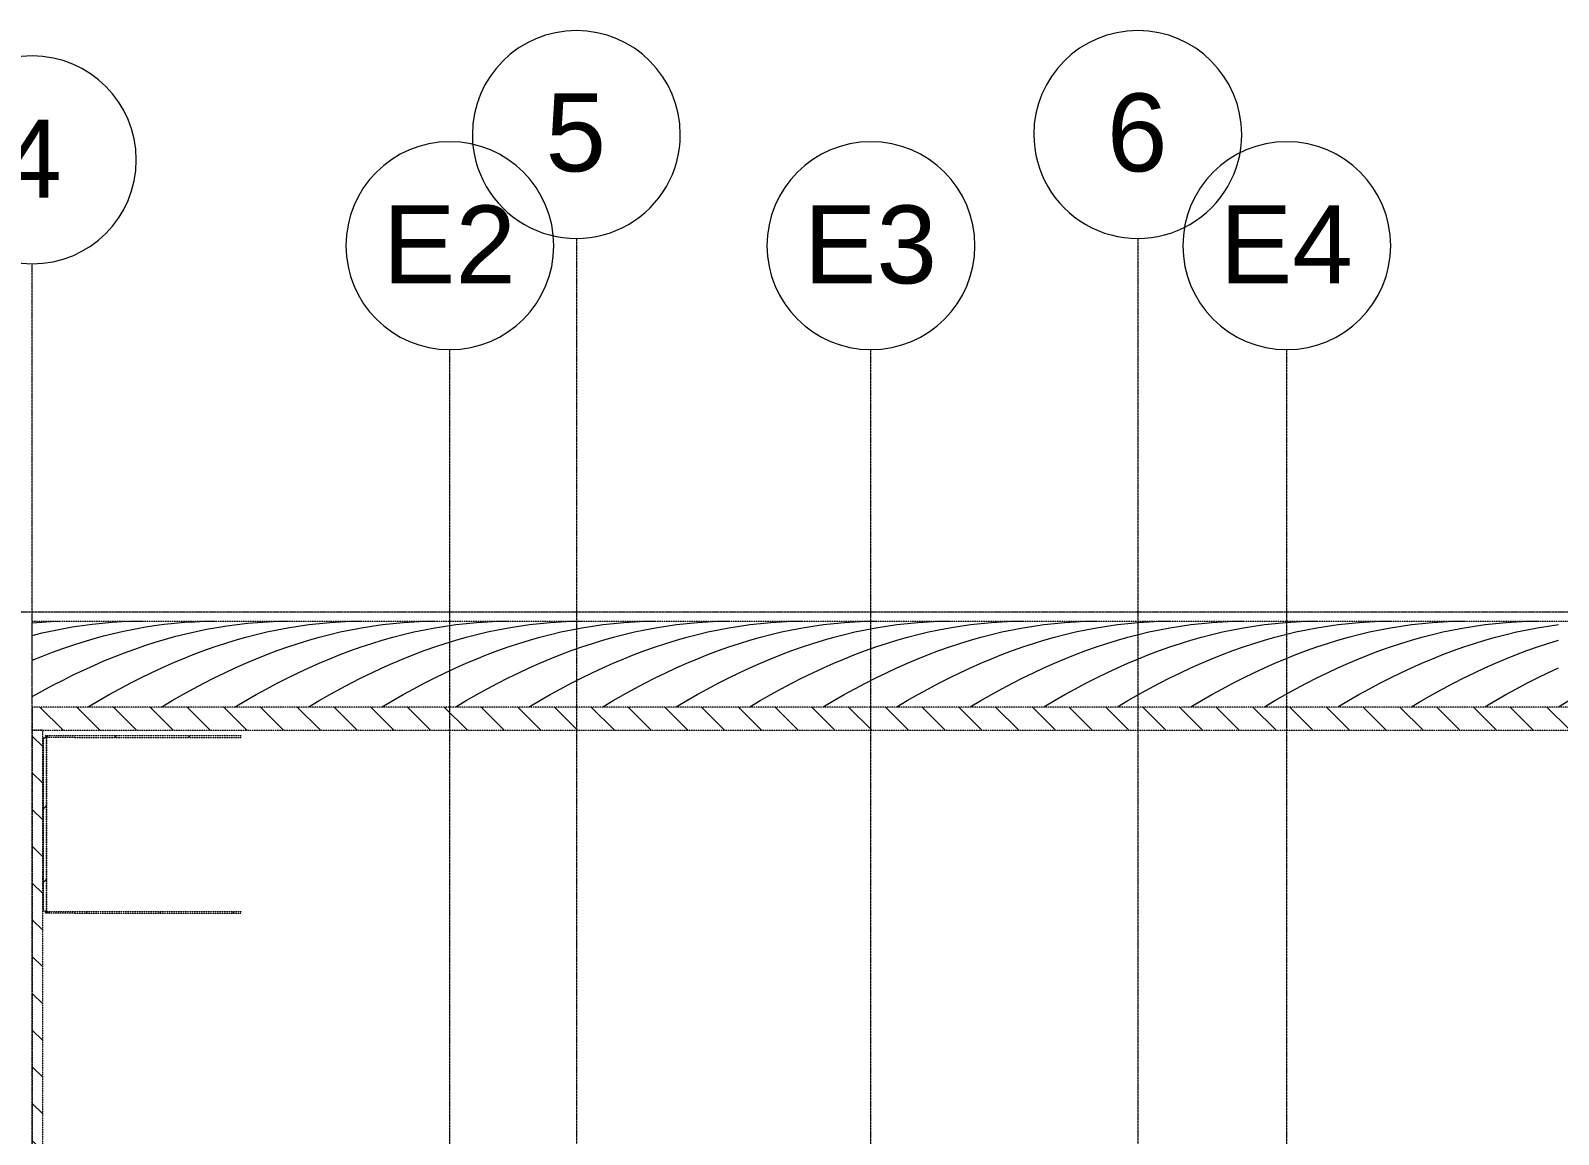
# Model space of a CAD drawing. Header units: inches. Extents: x -4124 to 2030, y 10168 to 14873.
# Drawn here: x 246 to 1127, y 11472 to 12110 of the extents above; entities that cross this region are included whole.
import ezdxf

# ---------------------------------------------------------------- set-up
doc = ezdxf.new("R2010")
doc.units = ezdxf.units.IN
doc.header["$MEASUREMENT"] = 0
doc.linetypes.add('Demolished', pattern=[0.1875, 0.125, -0.0625])
doc.linetypes.add('Grid Line 1_2_', pattern=[0.875, 0.5, -0.125, 0.125, -0.125])
for name, color, linetype, lineweight in [('A-DOOR', 31, 'Demolished', 9), ('A-ROOF', 132, 'Demolished', 9), ('A-ROOF-PATT', 132, 'Demolished', 9), ('A-WALL', 113, 'Continuous', 9), ('A-WALL-PATT', 111, 'Continuous', 13), ('S-GRID', 1, 'Continuous', 9), ('S-GRID-IDEN', 1, 'Continuous', 9)]:
    doc.layers.add(name, color=color, linetype=linetype, lineweight=lineweight)
doc.styles.add('Arial', font='arial.ttf', dxfattribs={"height": 45})
pattern_1 = [(135, (3272.782, 0), (-10.606602, -10.606602), [])]
pattern_2 = [(315, (-11585.395, -3056.942), (21.2132, 21.2132), [])]
pattern_3 = [(359.137, (-11585.395, -40.572), (21.213218923, 0.319530762), [])]

# ---------------------------------------------------------------- blocks, each defined once
blk = doc.blocks.new('FP_55-DEMO PLAN - MEZZ')
at = {"layer": 'A-ROOF', "color": 1}
blk.add_line((-1585.45, 11768.64), (-3026.2, 11768.64), dxfattribs=at)
at = {"layer": 'A-ROOF-PATT', "color": 20, "linetype": 'Continuous'}
for p, q in [((-3026.2, 11767.83), (-3020.81, 11768.24)), ((-3020.81, 11768.24), (-3015.42, 11768.53)), ((-3020.45, 11761.96), (-3014.7, 11763.24)), ((-3015.42, 11768.53), (-3010.03, 11768.7)), ((-3014.7, 11763.24), (-3008.95, 11764.38)), ((-3008.95, 11764.38), (-3003.2, 11765.4)), ((-3003.2, 11765.4), (-2997.45, 11766.28)), ((-2997.45, 11766.28), (-2991.69, 11767.02)), ((-2991.69, 11767.02), (-2985.94, 11767.64)), ((-2985.94, 11767.64), (-2980.19, 11768.12)), ((-2980.19, 11768.12), (-2974.44, 11768.46)), ((-2974.44, 11768.46), (-2968.69, 11768.68)), ((-2973.47, 11762.98), (-2967.61, 11764.18)), ((-2968.69, 11768.68), (-2962.94, 11768.75)), ((-2967.61, 11764.18), (-2961.75, 11765.23)), ((-2961.75, 11765.23), (-2955.89, 11766.15)), ((-2955.89, 11766.15), (-2950.03, 11766.93)), ((-2950.03, 11766.93), (-2944.17, 11767.58)), ((-2944.17, 11767.58), (-2938.31, 11768.08)), ((-2938.31, 11768.08), (-2932.45, 11768.44)), ((-2932.45, 11768.44), (-2926.59, 11768.67)), ((-2931.61, 11762.86), (-2925.7, 11764.07)), ((-2926.59, 11768.67), (-2920.73, 11768.75)), ((-2925.7, 11764.07), (-2919.79, 11765.15)), ((-2919.79, 11765.15), (-2913.88, 11766.09)), ((-2913.88, 11766.09), (-2907.96, 11766.89)), ((-2907.96, 11766.89), (-2902.05, 11767.54)), ((-2902.05, 11767.54), (-2896.14, 11768.06)), ((-2896.14, 11768.06), (-2890.23, 11768.43)), ((-2890.86, 11762.49), (-2884.79, 11763.78)), ((-2890.23, 11768.43), (-2884.32, 11768.66)), ((-2884.79, 11763.78), (-2878.73, 11764.92)), ((-2884.32, 11768.66), (-2878.41, 11768.75)), ((-2878.73, 11764.92), (-2872.67, 11765.91)), ((-2872.67, 11765.91), (-2866.6, 11766.76)), ((-2866.6, 11766.76), (-2860.54, 11767.45)), ((-2860.54, 11767.45), (-2854.47, 11768)), ((-2854.47, 11768), (-2848.41, 11768.4)), ((-2848.43, 11762.49), (-2842.37, 11763.78)), ((-2848.41, 11768.4), (-2842.35, 11768.65)), ((-2842.37, 11763.78), (-2836.3, 11764.92)), ((-2842.35, 11768.65), (-2836.28, 11768.75)), ((-2836.3, 11764.92), (-2830.24, 11765.91)), ((-2830.24, 11765.91), (-2824.18, 11766.76)), ((-2824.18, 11766.76), (-2818.11, 11767.45)), ((-2818.11, 11767.45), (-2812.05, 11768)), ((-2812.05, 11768), (-2805.98, 11768.4)), ((-2806, 11762.49), (-2799.94, 11763.78)), ((-2805.98, 11768.4), (-2799.92, 11768.65)), ((-2799.94, 11763.78), (-2793.88, 11764.92)), ((-2799.92, 11768.65), (-2793.86, 11768.75)), ((-2793.88, 11764.92), (-2787.81, 11765.91)), ((-2787.81, 11765.91), (-2781.75, 11766.76)), ((-2781.75, 11766.76), (-2775.69, 11767.45)), ((-2775.69, 11767.45), (-2769.62, 11768)), ((-2769.62, 11768), (-2763.56, 11768.4)), ((-2763.58, 11762.49), (-2757.51, 11763.78)), ((-2763.56, 11768.4), (-2757.49, 11768.65)), ((-2757.51, 11763.78), (-2751.45, 11764.92)), ((-2757.49, 11768.65), (-2751.43, 11768.75)), ((-2751.45, 11764.92), (-2745.39, 11765.91)), ((-2745.39, 11765.91), (-2739.32, 11766.76)), ((-2739.32, 11766.76), (-2733.26, 11767.45)), ((-2733.26, 11767.45), (-2727.2, 11768)), ((-2727.2, 11768), (-2721.13, 11768.4)), ((-2721.15, 11762.49), (-2715.09, 11763.78)), ((-2721.13, 11768.4), (-2715.07, 11768.65)), ((-2715.09, 11763.78), (-2709.02, 11764.92)), ((-2715.07, 11768.65), (-2709, 11768.75)), ((-2709.02, 11764.92), (-2702.96, 11765.91)), ((-2702.96, 11765.91), (-2696.9, 11766.76)), ((-2696.9, 11766.76), (-2690.83, 11767.45)), ((-2690.83, 11767.45), (-2684.77, 11768)), ((-2684.77, 11768), (-2678.7, 11768.4)), ((-2678.73, 11762.49), (-2672.66, 11763.78)), ((-2678.7, 11768.4), (-2672.64, 11768.65)), ((-2672.66, 11763.78), (-2666.6, 11764.92)), ((-2672.64, 11768.65), (-2666.58, 11768.75)), ((-2666.6, 11764.92), (-2660.53, 11765.91)), ((-2660.53, 11765.91), (-2654.47, 11766.76)), ((-2654.47, 11766.76), (-2648.41, 11767.45)), ((-2648.41, 11767.45), (-2642.34, 11768)), ((-2642.34, 11768), (-2636.28, 11768.4)), ((-2636.3, 11762.49), (-2630.24, 11763.78)), ((-2636.28, 11768.4), (-2630.21, 11768.65)), ((-2630.24, 11763.78), (-2624.17, 11764.92)), ((-2630.21, 11768.65), (-2624.15, 11768.75)), ((-2624.17, 11764.92), (-2618.11, 11765.91)), ((-2618.11, 11765.91), (-2612.04, 11766.76)), ((-2612.04, 11766.76), (-2605.98, 11767.45)), ((-2605.98, 11767.45), (-2599.92, 11768)), ((-2599.92, 11768), (-2593.85, 11768.4)), ((-2593.87, 11762.49), (-2587.81, 11763.78)), ((-2593.85, 11768.4), (-2587.79, 11768.65)), ((-2587.81, 11763.78), (-2581.75, 11764.92)), ((-2587.79, 11768.65), (-2581.72, 11768.75)), ((-2581.75, 11764.92), (-2575.68, 11765.91)), ((-2575.68, 11765.91), (-2569.62, 11766.76)), ((-2569.62, 11766.76), (-2563.55, 11767.45)), ((-2563.55, 11767.45), (-2557.49, 11768)), ((-2557.49, 11768), (-2551.43, 11768.4)), ((-2551.45, 11762.49), (-2545.38, 11763.78)), ((-2551.43, 11768.4), (-2545.36, 11768.65)), ((-2545.38, 11763.78), (-2539.32, 11764.92)), ((-2545.36, 11768.65), (-2539.3, 11768.75)), ((-2539.32, 11764.92), (-2533.25, 11765.91)), ((-2533.25, 11765.91), (-2527.19, 11766.76)), ((-2527.19, 11766.76), (-2521.13, 11767.45)), ((-2521.13, 11767.45), (-2515.06, 11768)), ((-2515.06, 11768), (-2509, 11768.4)), ((-2509.02, 11762.49), (-2502.96, 11763.78)), ((-2509, 11768.4), (-2502.94, 11768.65)), ((-2502.96, 11763.78), (-2496.89, 11764.92)), ((-2502.94, 11768.65), (-2496.87, 11768.75)), ((-2496.89, 11764.92), (-2490.83, 11765.91)), ((-2490.83, 11765.91), (-2484.76, 11766.76)), ((-2484.76, 11766.76), (-2478.7, 11767.45)), ((-2478.7, 11767.45), (-2472.64, 11768)), ((-2472.64, 11768), (-2466.57, 11768.4)), ((-2466.59, 11762.49), (-2460.53, 11763.78)), ((-2466.57, 11768.4), (-2460.51, 11768.65)), ((-2460.53, 11763.78), (-2454.47, 11764.92)), ((-2460.51, 11768.65), (-2454.45, 11768.75)), ((-2454.47, 11764.92), (-2448.4, 11765.91)), ((-2448.4, 11765.91), (-2442.34, 11766.76)), ((-2442.34, 11766.76), (-2436.27, 11767.45)), ((-2436.27, 11767.45), (-2430.21, 11768)), ((-2430.21, 11768), (-2424.15, 11768.4)), ((-2424.17, 11762.49), (-2418.1, 11763.78)), ((-2424.15, 11768.4), (-2418.08, 11768.65)), ((-2418.1, 11763.78), (-2412.04, 11764.92)), ((-2418.08, 11768.65), (-2412.02, 11768.75)), ((-2412.04, 11764.92), (-2405.98, 11765.91)), ((-2405.98, 11765.91), (-2399.91, 11766.76)), ((-2399.91, 11766.76), (-2393.85, 11767.45)), ((-2393.85, 11767.45), (-2387.78, 11768)), ((-2387.78, 11768), (-2381.72, 11768.4)), ((-2381.74, 11762.49), (-2375.68, 11763.78)), ((-2381.72, 11768.4), (-2375.66, 11768.65)), ((-2375.68, 11763.78), (-2369.61, 11764.92)), ((-2375.66, 11768.65), (-2369.59, 11768.75)), ((-2369.61, 11764.92), (-2363.55, 11765.91)), ((-2363.55, 11765.91), (-2357.49, 11766.76)), ((-2357.49, 11766.76), (-2351.42, 11767.45)), ((-2351.42, 11767.45), (-2345.36, 11768)), ((-2345.36, 11768), (-2339.29, 11768.4)), ((-2339.31, 11762.49), (-2333.25, 11763.78)), ((-2339.29, 11768.4), (-2333.23, 11768.65)), ((-2333.25, 11763.78), (-2327.19, 11764.92)), ((-2333.23, 11768.65), (-2327.17, 11768.75)), ((-2327.19, 11764.92), (-2321.12, 11765.91)), ((-2321.12, 11765.91), (-2315.06, 11766.76)), ((-2315.06, 11766.76), (-2308.99, 11767.45)), ((-2308.99, 11767.45), (-2302.93, 11768)), ((-2302.93, 11768), (-2296.87, 11768.4)), ((-2296.89, 11762.49), (-2290.82, 11763.78)), ((-2296.87, 11768.4), (-2290.8, 11768.65)), ((-2290.82, 11763.78), (-2284.76, 11764.92)), ((-2290.8, 11768.65), (-2284.74, 11768.75)), ((-2284.76, 11764.92), (-2278.7, 11765.91)), ((-2278.7, 11765.91), (-2272.63, 11766.76)), ((-2272.63, 11766.76), (-2266.57, 11767.45)), ((-2266.57, 11767.45), (-2260.5, 11768)), ((-2260.5, 11768), (-2254.44, 11768.4)), ((-2254.46, 11762.49), (-2248.4, 11763.78)), ((-2254.44, 11768.4), (-2248.38, 11768.65)), ((-2248.4, 11763.78), (-2242.33, 11764.92)), ((-2248.38, 11768.65), (-2242.31, 11768.75)), ((-2242.33, 11764.92), (-2236.27, 11765.91)), ((-2236.27, 11765.91), (-2230.21, 11766.76)), ((-2230.21, 11766.76), (-2224.14, 11767.45)), ((-2224.14, 11767.45), (-2218.08, 11768)), ((-2218.08, 11768), (-2212.01, 11768.4)), ((-2212.04, 11762.49), (-2205.97, 11763.78)), ((-2212.01, 11768.4), (-2205.95, 11768.65)), ((-2205.97, 11763.78), (-2199.91, 11764.92)), ((-2205.95, 11768.65), (-2199.89, 11768.75)), ((-2199.91, 11764.92), (-2193.84, 11765.91)), ((-2193.84, 11765.91), (-2187.78, 11766.76)), ((-2187.78, 11766.76), (-2181.72, 11767.45)), ((-2181.72, 11767.45), (-2175.65, 11768)), ((-2175.65, 11768), (-2169.59, 11768.4)), ((-2169.61, 11762.49), (-2163.54, 11763.78)), ((-2169.59, 11768.4), (-2163.52, 11768.65)), ((-2163.54, 11763.78), (-2157.48, 11764.92)), ((-2163.52, 11768.65), (-2157.46, 11768.75)), ((-2157.48, 11764.92), (-2151.42, 11765.91)), ((-2151.42, 11765.91), (-2145.35, 11766.76)), ((-3026.2, 11760.55), (-3020.45, 11761.96)), ((-3008.62, 11752.98), (-3002.76, 11754.98)), ((-3002.76, 11754.98), (-2996.9, 11756.85)), ((-2996.9, 11756.85), (-2991.04, 11758.58)), ((-2991.04, 11758.58), (-2985.18, 11760.19)), ((-2985.18, 11760.19), (-2979.33, 11761.65)), ((-2979.33, 11761.65), (-2973.47, 11762.98)), ((-2967.08, 11752.67), (-2961.17, 11754.71)), ((-2961.17, 11754.71), (-2955.26, 11756.61)), ((-2955.26, 11756.61), (-2949.35, 11758.38)), ((-2949.35, 11758.38), (-2943.44, 11760.01)), ((-2943.44, 11760.01), (-2937.52, 11761.5)), ((-2937.52, 11761.5), (-2931.61, 11762.86)), ((-2921.18, 11753.88), (-2915.11, 11755.89)), ((-2915.11, 11755.89), (-2909.05, 11757.76)), ((-2909.05, 11757.76), (-2902.99, 11759.48)), ((-2902.99, 11759.48), (-2896.92, 11761.06)), ((-2896.92, 11761.06), (-2890.86, 11762.49)), ((-2878.75, 11753.88), (-2872.69, 11755.89)), ((-2872.69, 11755.89), (-2866.62, 11757.76)), ((-2866.62, 11757.76), (-2860.56, 11759.48)), ((-2860.56, 11759.48), (-2854.5, 11761.06)), ((-2854.5, 11761.06), (-2848.43, 11762.49)), ((-2836.32, 11753.88), (-2830.26, 11755.89)), ((-2830.26, 11755.89), (-2824.2, 11757.76)), ((-2824.2, 11757.76), (-2818.13, 11759.48)), ((-2818.13, 11759.48), (-2812.07, 11761.06)), ((-2812.07, 11761.06), (-2806, 11762.49)), ((-2793.9, 11753.88), (-2787.83, 11755.89)), ((-2787.83, 11755.89), (-2781.77, 11757.76)), ((-2781.77, 11757.76), (-2775.71, 11759.48)), ((-2775.71, 11759.48), (-2769.64, 11761.06)), ((-2769.64, 11761.06), (-2763.58, 11762.49)), ((-2751.47, 11753.88), (-2745.41, 11755.89)), ((-2745.41, 11755.89), (-2739.34, 11757.76)), ((-2739.34, 11757.76), (-2733.28, 11759.48)), ((-2733.28, 11759.48), (-2727.22, 11761.06)), ((-2727.22, 11761.06), (-2721.15, 11762.49)), ((-2709.04, 11753.88), (-2702.98, 11755.89)), ((-2702.98, 11755.89), (-2696.92, 11757.76)), ((-2696.92, 11757.76), (-2690.85, 11759.48)), ((-2690.85, 11759.48), (-2684.79, 11761.06)), ((-2684.79, 11761.06), (-2678.73, 11762.49)), ((-2666.62, 11753.88), (-2660.55, 11755.89)), ((-2660.55, 11755.89), (-2654.49, 11757.76)), ((-2654.49, 11757.76), (-2648.43, 11759.48)), ((-2648.43, 11759.48), (-2642.36, 11761.06)), ((-2642.36, 11761.06), (-2636.3, 11762.49)), ((-2624.19, 11753.88), (-2618.13, 11755.89)), ((-2618.13, 11755.89), (-2612.06, 11757.76)), ((-2612.06, 11757.76), (-2606, 11759.48)), ((-2606, 11759.48), (-2599.94, 11761.06)), ((-2599.94, 11761.06), (-2593.87, 11762.49)), ((-2581.77, 11753.88), (-2575.7, 11755.89)), ((-2575.7, 11755.89), (-2569.64, 11757.76)), ((-2569.64, 11757.76), (-2563.57, 11759.48)), ((-2563.57, 11759.48), (-2557.51, 11761.06)), ((-2557.51, 11761.06), (-2551.45, 11762.49)), ((-2539.34, 11753.88), (-2533.28, 11755.89)), ((-2533.28, 11755.89), (-2527.21, 11757.76)), ((-2527.21, 11757.76), (-2521.15, 11759.48)), ((-2521.15, 11759.48), (-2515.08, 11761.06)), ((-2515.08, 11761.06), (-2509.02, 11762.49)), ((-2496.91, 11753.88), (-2490.85, 11755.89)), ((-2490.85, 11755.89), (-2484.79, 11757.76)), ((-2484.79, 11757.76), (-2478.72, 11759.48)), ((-2478.72, 11759.48), (-2472.66, 11761.06)), ((-2472.66, 11761.06), (-2466.59, 11762.49)), ((-2454.49, 11753.88), (-2448.42, 11755.89)), ((-2448.42, 11755.89), (-2442.36, 11757.76)), ((-2442.36, 11757.76), (-2436.29, 11759.48)), ((-2436.29, 11759.48), (-2430.23, 11761.06)), ((-2430.23, 11761.06), (-2424.17, 11762.49)), ((-2412.06, 11753.88), (-2406, 11755.89)), ((-2406, 11755.89), (-2399.93, 11757.76)), ((-2399.93, 11757.76), (-2393.87, 11759.48)), ((-2393.87, 11759.48), (-2387.8, 11761.06)), ((-2387.8, 11761.06), (-2381.74, 11762.49)), ((-2369.63, 11753.88), (-2363.57, 11755.89)), ((-2363.57, 11755.89), (-2357.51, 11757.76)), ((-2357.51, 11757.76), (-2351.44, 11759.48)), ((-2351.44, 11759.48), (-2345.38, 11761.06)), ((-2345.38, 11761.06), (-2339.31, 11762.49)), ((-2327.21, 11753.88), (-2321.14, 11755.89)), ((-2321.14, 11755.89), (-2315.08, 11757.76)), ((-2315.08, 11757.76), (-2309.02, 11759.48)), ((-2309.02, 11759.48), (-2302.95, 11761.06)), ((-2302.95, 11761.06), (-2296.89, 11762.49)), ((-2284.78, 11753.88), (-2278.72, 11755.89)), ((-2278.72, 11755.89), (-2272.65, 11757.76)), ((-2272.65, 11757.76), (-2266.59, 11759.48)), ((-2266.59, 11759.48), (-2260.53, 11761.06)), ((-2260.53, 11761.06), (-2254.46, 11762.49)), ((-2242.35, 11753.88), (-2236.29, 11755.89)), ((-2236.29, 11755.89), (-2230.23, 11757.76)), ((-2230.23, 11757.76), (-2224.16, 11759.48)), ((-2224.16, 11759.48), (-2218.1, 11761.06)), ((-2218.1, 11761.06), (-2212.04, 11762.49)), ((-2199.93, 11753.88), (-2193.86, 11755.89)), ((-2193.86, 11755.89), (-2187.8, 11757.76)), ((-2187.8, 11757.76), (-2181.74, 11759.48)), ((-2181.74, 11759.48), (-2175.67, 11761.06)), ((-2175.67, 11761.06), (-2169.61, 11762.49)), ((-2157.5, 11753.88), (-2151.44, 11755.89)), ((-2151.44, 11755.89), (-2145.37, 11757.76)), ((-3026.2, 11746.21), (-3020.34, 11748.59)), ((-3020.34, 11748.59), (-3014.48, 11750.85)), ((-3014.48, 11750.85), (-3008.62, 11752.98)), ((-2990.73, 11743.21), (-2984.82, 11745.77)), ((-2984.82, 11745.77), (-2978.91, 11748.2)), ((-2978.91, 11748.2), (-2973, 11750.5)), ((-2973, 11750.5), (-2967.08, 11752.67)), ((-2945.43, 11744.47), (-2939.37, 11747.03)), ((-2939.37, 11747.03), (-2933.3, 11749.45)), ((-2933.3, 11749.45), (-2927.24, 11751.74)), ((-2927.24, 11751.74), (-2921.18, 11753.88)), ((-2903.01, 11744.47), (-2896.94, 11747.03)), ((-2896.94, 11747.03), (-2890.88, 11749.45)), ((-2890.88, 11749.45), (-2884.81, 11751.74)), ((-2884.81, 11751.74), (-2878.75, 11753.88)), ((-2860.58, 11744.47), (-2854.52, 11747.03)), ((-2854.52, 11747.03), (-2848.45, 11749.45)), ((-2848.45, 11749.45), (-2842.39, 11751.74)), ((-2842.39, 11751.74), (-2836.32, 11753.88)), ((-2818.15, 11744.47), (-2812.09, 11747.03)), ((-2812.09, 11747.03), (-2806.03, 11749.45)), ((-2806.03, 11749.45), (-2799.96, 11751.74)), ((-2799.96, 11751.74), (-2793.9, 11753.88)), ((-2775.73, 11744.47), (-2769.66, 11747.03)), ((-2769.66, 11747.03), (-2763.6, 11749.45)), ((-2763.6, 11749.45), (-2757.54, 11751.74)), ((-2757.54, 11751.74), (-2751.47, 11753.88)), ((-2733.3, 11744.47), (-2727.24, 11747.03)), ((-2727.24, 11747.03), (-2721.17, 11749.45)), ((-2721.17, 11749.45), (-2715.11, 11751.74)), ((-2715.11, 11751.74), (-2709.04, 11753.88)), ((-2690.87, 11744.47), (-2684.81, 11747.03)), ((-2684.81, 11747.03), (-2678.75, 11749.45)), ((-2678.75, 11749.45), (-2672.68, 11751.74)), ((-2672.68, 11751.74), (-2666.62, 11753.88)), ((-2648.45, 11744.47), (-2642.38, 11747.03)), ((-2642.38, 11747.03), (-2636.32, 11749.45)), ((-2636.32, 11749.45), (-2630.26, 11751.74)), ((-2630.26, 11751.74), (-2624.19, 11753.88)), ((-2606.02, 11744.47), (-2599.96, 11747.03)), ((-2599.96, 11747.03), (-2593.89, 11749.45)), ((-2593.89, 11749.45), (-2587.83, 11751.74)), ((-2587.83, 11751.74), (-2581.77, 11753.88)), ((-2563.59, 11744.47), (-2557.53, 11747.03)), ((-2557.53, 11747.03), (-2551.47, 11749.45)), ((-2551.47, 11749.45), (-2545.4, 11751.74)), ((-2545.4, 11751.74), (-2539.34, 11753.88)), ((-2521.17, 11744.47), (-2515.1, 11747.03)), ((-2515.1, 11747.03), (-2509.04, 11749.45)), ((-2509.04, 11749.45), (-2502.98, 11751.74)), ((-2502.98, 11751.74), (-2496.91, 11753.88)), ((-2478.74, 11744.47), (-2472.68, 11747.03)), ((-2472.68, 11747.03), (-2466.61, 11749.45)), ((-2466.61, 11749.45), (-2460.55, 11751.74)), ((-2460.55, 11751.74), (-2454.49, 11753.88)), ((-2436.32, 11744.47), (-2430.25, 11747.03)), ((-2430.25, 11747.03), (-2424.19, 11749.45)), ((-2424.19, 11749.45), (-2418.12, 11751.74)), ((-2418.12, 11751.74), (-2412.06, 11753.88)), ((-2393.89, 11744.47), (-2387.83, 11747.03)), ((-2387.83, 11747.03), (-2381.76, 11749.45)), ((-2381.76, 11749.45), (-2375.7, 11751.74)), ((-2375.7, 11751.74), (-2369.63, 11753.88)), ((-2351.46, 11744.47), (-2345.4, 11747.03)), ((-2345.4, 11747.03), (-2339.34, 11749.45)), ((-2339.34, 11749.45), (-2333.27, 11751.74)), ((-2333.27, 11751.74), (-2327.21, 11753.88)), ((-2309.04, 11744.47), (-2302.97, 11747.03)), ((-2302.97, 11747.03), (-2296.91, 11749.45)), ((-2296.91, 11749.45), (-2290.84, 11751.74)), ((-2290.84, 11751.74), (-2284.78, 11753.88)), ((-2266.61, 11744.47), (-2260.55, 11747.03)), ((-2260.55, 11747.03), (-2254.48, 11749.45)), ((-2254.48, 11749.45), (-2248.42, 11751.74)), ((-2248.42, 11751.74), (-2242.35, 11753.88)), ((-2224.18, 11744.47), (-2218.12, 11747.03)), ((-2218.12, 11747.03), (-2212.06, 11749.45)), ((-2212.06, 11749.45), (-2205.99, 11751.74)), ((-2205.99, 11751.74), (-2199.93, 11753.88)), ((-2181.76, 11744.47), (-2175.69, 11747.03)), ((-2175.69, 11747.03), (-2169.63, 11749.45)), ((-2169.63, 11749.45), (-2163.57, 11751.74)), ((-2163.57, 11751.74), (-2157.5, 11753.88)), ((-3008.47, 11734.77), (-3002.56, 11737.71)), ((-3002.56, 11737.71), (-2996.64, 11740.52)), ((-2996.64, 11740.52), (-2990.73, 11743.21)), ((-2963.62, 11735.99), (-2957.56, 11738.94)), ((-2957.56, 11738.94), (-2951.5, 11741.77)), ((-2951.5, 11741.77), (-2945.43, 11744.47)), ((-2921.2, 11735.99), (-2915.13, 11738.94)), ((-2915.13, 11738.94), (-2909.07, 11741.77)), ((-2909.07, 11741.77), (-2903.01, 11744.47)), ((-2878.77, 11735.99), (-2872.71, 11738.94)), ((-2872.71, 11738.94), (-2866.64, 11741.77)), ((-2866.64, 11741.77), (-2860.58, 11744.47)), ((-2836.34, 11735.99), (-2830.28, 11738.94)), ((-2830.28, 11738.94), (-2824.22, 11741.77)), ((-2824.22, 11741.77), (-2818.15, 11744.47)), ((-2793.92, 11735.99), (-2787.85, 11738.94)), ((-2787.85, 11738.94), (-2781.79, 11741.77)), ((-2781.79, 11741.77), (-2775.73, 11744.47)), ((-2751.49, 11735.99), (-2745.43, 11738.94)), ((-2745.43, 11738.94), (-2739.36, 11741.77)), ((-2739.36, 11741.77), (-2733.3, 11744.47)), ((-2709.07, 11735.99), (-2703, 11738.94)), ((-2703, 11738.94), (-2696.94, 11741.77)), ((-2696.94, 11741.77), (-2690.87, 11744.47)), ((-2666.64, 11735.99), (-2660.58, 11738.94)), ((-2660.58, 11738.94), (-2654.51, 11741.77)), ((-2654.51, 11741.77), (-2648.45, 11744.47)), ((-2624.21, 11735.99), (-2618.15, 11738.94)), ((-2618.15, 11738.94), (-2612.09, 11741.77)), ((-2612.09, 11741.77), (-2606.02, 11744.47)), ((-2581.79, 11735.99), (-2575.72, 11738.94)), ((-2575.72, 11738.94), (-2569.66, 11741.77)), ((-2569.66, 11741.77), (-2563.59, 11744.47)), ((-2539.36, 11735.99), (-2533.3, 11738.94)), ((-2533.3, 11738.94), (-2527.23, 11741.77)), ((-2527.23, 11741.77), (-2521.17, 11744.47)), ((-2496.93, 11735.99), (-2490.87, 11738.94)), ((-2490.87, 11738.94), (-2484.81, 11741.77)), ((-2484.81, 11741.77), (-2478.74, 11744.47)), ((-2454.51, 11735.99), (-2448.44, 11738.94)), ((-2448.44, 11738.94), (-2442.38, 11741.77)), ((-2442.38, 11741.77), (-2436.32, 11744.47)), ((-2412.08, 11735.99), (-2406.02, 11738.94)), ((-2406.02, 11738.94), (-2399.95, 11741.77)), ((-2399.95, 11741.77), (-2393.89, 11744.47)), ((-2369.65, 11735.99), (-2363.59, 11738.94)), ((-2363.59, 11738.94), (-2357.53, 11741.77)), ((-2357.53, 11741.77), (-2351.46, 11744.47)), ((-2327.23, 11735.99), (-2321.16, 11738.94)), ((-2321.16, 11738.94), (-2315.1, 11741.77)), ((-2315.1, 11741.77), (-2309.04, 11744.47)), ((-2284.8, 11735.99), (-2278.74, 11738.94)), ((-2278.74, 11738.94), (-2272.67, 11741.77)), ((-2272.67, 11741.77), (-2266.61, 11744.47)), ((-2242.38, 11735.99), (-2236.31, 11738.94)), ((-2236.31, 11738.94), (-2230.25, 11741.77)), ((-2230.25, 11741.77), (-2224.18, 11744.47)), ((-2199.95, 11735.99), (-2193.88, 11738.94)), ((-2193.88, 11738.94), (-2187.82, 11741.77)), ((-2187.82, 11741.77), (-2181.76, 11744.47)), ((-2157.52, 11735.99), (-2151.46, 11738.94)), ((-2151.46, 11738.94), (-2145.39, 11741.77)), ((-3026.2, 11725.23), (-3020.29, 11728.53)), ((-3020.29, 11728.53), (-3014.38, 11731.71)), ((-3014.38, 11731.71), (-3008.47, 11734.77)), ((-2981.82, 11726.34), (-2975.75, 11729.68)), ((-2975.75, 11729.68), (-2969.69, 11732.9)), ((-2969.69, 11732.9), (-2963.62, 11735.99)), ((-2939.39, 11726.34), (-2933.33, 11729.68)), ((-2933.33, 11729.68), (-2927.26, 11732.9)), ((-2927.26, 11732.9), (-2921.2, 11735.99)), ((-2896.96, 11726.34), (-2890.9, 11729.68)), ((-2890.9, 11729.68), (-2884.84, 11732.9)), ((-2884.84, 11732.9), (-2878.77, 11735.99)), ((-2854.54, 11726.34), (-2848.47, 11729.68)), ((-2848.47, 11729.68), (-2842.41, 11732.9)), ((-2842.41, 11732.9), (-2836.34, 11735.99)), ((-2812.11, 11726.34), (-2806.05, 11729.68)), ((-2806.05, 11729.68), (-2799.98, 11732.9)), ((-2799.98, 11732.9), (-2793.92, 11735.99)), ((-2769.68, 11726.34), (-2763.62, 11729.68)), ((-2763.62, 11729.68), (-2757.56, 11732.9)), ((-2757.56, 11732.9), (-2751.49, 11735.99)), ((-2727.26, 11726.34), (-2721.19, 11729.68)), ((-2721.19, 11729.68), (-2715.13, 11732.9)), ((-2715.13, 11732.9), (-2709.07, 11735.99)), ((-2684.83, 11726.34), (-2678.77, 11729.68)), ((-2678.77, 11729.68), (-2672.7, 11732.9)), ((-2672.7, 11732.9), (-2666.64, 11735.99)), ((-2642.4, 11726.34), (-2636.34, 11729.68)), ((-2636.34, 11729.68), (-2630.28, 11732.9)), ((-2630.28, 11732.9), (-2624.21, 11735.99)), ((-2599.98, 11726.34), (-2593.91, 11729.68)), ((-2593.91, 11729.68), (-2587.85, 11732.9)), ((-2587.85, 11732.9), (-2581.79, 11735.99)), ((-2557.55, 11726.34), (-2551.49, 11729.68)), ((-2551.49, 11729.68), (-2545.42, 11732.9)), ((-2545.42, 11732.9), (-2539.36, 11735.99)), ((-2515.13, 11726.34), (-2509.06, 11729.68)), ((-2509.06, 11729.68), (-2503, 11732.9)), ((-2503, 11732.9), (-2496.93, 11735.99)), ((-2472.7, 11726.34), (-2466.64, 11729.68)), ((-2466.64, 11729.68), (-2460.57, 11732.9)), ((-2460.57, 11732.9), (-2454.51, 11735.99)), ((-2430.27, 11726.34), (-2424.21, 11729.68)), ((-2424.21, 11729.68), (-2418.14, 11732.9)), ((-2418.14, 11732.9), (-2412.08, 11735.99)), ((-2387.85, 11726.34), (-2381.78, 11729.68)), ((-2381.78, 11729.68), (-2375.72, 11732.9)), ((-2375.72, 11732.9), (-2369.65, 11735.99)), ((-2345.42, 11726.34), (-2339.36, 11729.68)), ((-2339.36, 11729.68), (-2333.29, 11732.9)), ((-2333.29, 11732.9), (-2327.23, 11735.99)), ((-2302.99, 11726.34), (-2296.93, 11729.68)), ((-2296.93, 11729.68), (-2290.87, 11732.9)), ((-2290.87, 11732.9), (-2284.8, 11735.99)), ((-2260.57, 11726.34), (-2254.5, 11729.68)), ((-2254.5, 11729.68), (-2248.44, 11732.9)), ((-2248.44, 11732.9), (-2242.38, 11735.99)), ((-2218.14, 11726.34), (-2212.08, 11729.68)), ((-2212.08, 11729.68), (-2206.01, 11732.9)), ((-2206.01, 11732.9), (-2199.95, 11735.99)), ((-2175.71, 11726.34), (-2169.65, 11729.68)), ((-2169.65, 11729.68), (-2163.59, 11732.9)), ((-2163.59, 11732.9), (-2157.52, 11735.99)), ((-2993.94, 11719.28), (-2987.88, 11722.87)), ((-2987.88, 11722.87), (-2981.82, 11726.34)), ((-2951.52, 11719.28), (-2945.45, 11722.87)), ((-2945.45, 11722.87), (-2939.39, 11726.34)), ((-2909.09, 11719.28), (-2903.03, 11722.87)), ((-2903.03, 11722.87), (-2896.96, 11726.34)), ((-2866.66, 11719.28), (-2860.6, 11722.87)), ((-2860.6, 11722.87), (-2854.54, 11726.34)), ((-2824.24, 11719.28), (-2818.17, 11722.87)), ((-2818.17, 11722.87), (-2812.11, 11726.34)), ((-2781.81, 11719.28), (-2775.75, 11722.87)), ((-2775.75, 11722.87), (-2769.68, 11726.34)), ((-2739.39, 11719.28), (-2733.32, 11722.87)), ((-2733.32, 11722.87), (-2727.26, 11726.34)), ((-2696.96, 11719.28), (-2690.89, 11722.87)), ((-2690.89, 11722.87), (-2684.83, 11726.34)), ((-2654.53, 11719.28), (-2648.47, 11722.87)), ((-2648.47, 11722.87), (-2642.4, 11726.34)), ((-2612.11, 11719.28), (-2606.04, 11722.87)), ((-2606.04, 11722.87), (-2599.98, 11726.34)), ((-2569.68, 11719.28), (-2563.62, 11722.87)), ((-2563.62, 11722.87), (-2557.55, 11726.34)), ((-2527.25, 11719.28), (-2521.19, 11722.87)), ((-2521.19, 11722.87), (-2515.13, 11726.34)), ((-2484.83, 11719.28), (-2478.76, 11722.87)), ((-2478.76, 11722.87), (-2472.7, 11726.34)), ((-2442.4, 11719.28), (-2436.34, 11722.87)), ((-2436.34, 11722.87), (-2430.27, 11726.34)), ((-2399.97, 11719.28), (-2393.91, 11722.87)), ((-2393.91, 11722.87), (-2387.85, 11726.34)), ((-2357.55, 11719.28), (-2351.48, 11722.87)), ((-2351.48, 11722.87), (-2345.42, 11726.34)), ((-2315.12, 11719.28), (-2309.06, 11722.87)), ((-2309.06, 11722.87), (-2302.99, 11726.34)), ((-2272.69, 11719.28), (-2266.63, 11722.87)), ((-2266.63, 11722.87), (-2260.57, 11726.34)), ((-2230.27, 11719.28), (-2224.2, 11722.87)), ((-2224.2, 11722.87), (-2218.14, 11726.34)), ((-2187.84, 11719.28), (-2181.78, 11722.87)), ((-2181.78, 11722.87), (-2175.71, 11726.34)), ((-2145.42, 11719.28), (-2139.35, 11722.87))]:
    blk.add_line(p, q, dxfattribs=at)
blk = doc.blocks.new('Door-Sectional_DesignersChoice_Amarr - 8_x8_-1589674-DEMO PLAN - MEZZ')
at = {"layer": 'A-DOOR', "linetype": 'Continuous'}
h = blk.add_hatch(dxfattribs=at)
h.set_pattern_fill('FP_66', color=20, style=0, pattern_type=2)
h.set_pattern_definition(pattern_3)
h.paths.add_polyline_path([(14.72, -39.09), (14.72, -39.8), (15.72, -39.8), (15.72, -38.44), (14.72, -38.44), (14.72, -39.03)], flags=0)
at = {"layer": 'A-DOOR'}
h = blk.add_hatch(dxfattribs=at)
h.set_pattern_fill('FP_43', color=20, style=0, pattern_type=2)
h.set_pattern_definition(pattern_2)
h.paths.add_polyline_path([(16, -39.03), (116, -39.03), (116, -37.15), (16, -37.15)], flags=0)
h = blk.add_hatch(dxfattribs=at)
h.set_pattern_fill('FP_65', color=20, style=0, pattern_type=2)
h.set_pattern_definition([(324.736, (-11585.395, -1547.985), (21.212953, 15.000375), [])])
h.paths.add_polyline_path([(16, -39.03), (16, -39.09), (30.42, -39.03)], flags=0)
h = blk.add_hatch(dxfattribs=at)
h.set_pattern_fill('FP_66', color=20, style=0, pattern_type=2)
h.set_pattern_definition(pattern_3)
h.paths.add_polyline_path([(116.28, -39.09), (116.28, -39.8), (117.28, -39.8), (117.28, -38.44), (116.28, -38.44), (116.28, -39.03)], flags=0)
h = blk.add_hatch(dxfattribs=at)
h.set_pattern_fill('FP_43', color=20, style=0, pattern_type=2)
h.set_pattern_definition(pattern_2)
h.paths.add_polyline_path([(14.72, -103.33), (14.72, -151.09), (15.72, -151.09), (15.72, -55.29), (14.72, -55.29)], flags=0)
h = blk.add_hatch(dxfattribs=at)
h.set_pattern_fill('FP_43', color=20, style=0, pattern_type=2)
h.set_pattern_definition(pattern_2)
h.paths.add_polyline_path([(116.28, -103.33), (116.28, -151.09), (117.28, -151.09), (117.28, -55.29), (116.28, -55.29)], flags=0)
at = {"layer": 'A-DOOR', "color": 1}
for p, q in [((14.72, -39.8), (14.72, -38.44)), ((14.72, -38.44), (15.72, -38.44)), ((14.72, -55.29), (14.72, -39.8)), ((15.72, -39.8), (14.72, -39.8)), ((15.72, -38.44), (15.72, -39.8)), ((15.72, -39.8), (15.72, -55.29)), ((16, -37.15), (16, -37.09)), ((16, -37.09), (116, -37.09)), ((16, -39.03), (16, -37.15)), ((16, -37.15), (116, -37.15)), ((16, -39.09), (16, -39.03)), ((16, -39.03), (116, -39.03)), ((16, -39.09), (116, -39.09)), ((116, -37.09), (116, -37.15)), ((116, -37.15), (116, -39.03)), ((116, -39.03), (116, -39.09)), ((116.28, -39.8), (116.28, -38.44)), ((116.28, -38.44), (117.28, -38.44)), ((116.28, -55.29), (116.28, -39.8)), ((117.28, -39.8), (116.28, -39.8)), ((117.28, -38.44), (117.28, -39.8)), ((117.28, -39.8), (117.28, -55.29)), ((14.72, -55.29), (14.72, -151.09)), ((15.72, -55.29), (15.72, -151.09)), ((116.28, -55.29), (116.28, -151.09)), ((117.28, -55.29), (117.28, -151.09)), ((15.72, -151.09), (14.72, -151.09)), ((117.28, -151.09), (116.28, -151.09))]:
    blk.add_line(p, q, dxfattribs=at)
blk = doc.blocks.new('Grid - Grid Head - Circle-50561-DEMO PLAN - MEZZ')
at = {"layer": 'S-GRID-IDEN'}
for start, end in [(360, 180), (180, 360)]:
    blk.add_arc((0, 0), 0.25, start, end, dxfattribs=at)

msp = doc.modelspace()

# ---------------------------------------------------------------- hatches: boundary and pattern name
at = {"layer": 'A-ROOF-PATT'}
h = msp.add_hatch(dxfattribs=at)
h.set_pattern_fill('FP_2', color=1, style=0, pattern_type=2)
h.set_pattern_definition(pattern_1)
h.paths.add_polyline_path([(1155.37753, 11705.88242), (1687.32844, 11705.88242), (1687.32844, 11719.19445), (246.57844, 11719.19445), (246.57844, 11705.88242), (486.41253, 11705.88242)], flags=0)
at = {"layer": 'A-WALL-PATT', "linetype": 'Demolished', "lineweight": 9}
h = msp.add_hatch(dxfattribs=at)
h.set_pattern_fill('FP_2', color=1, style=0, pattern_type=2)
h.set_pattern_definition(pattern_1)
h.paths.add_polyline_path([(248.04444, 11402.39539), (247.71493, 11402.53188), (247.57844, 11402.86139), (247.91701, 11402.62839)], flags=0)
h.paths.add_polyline_path([(252.57844, 11161.39539), (252.57844, 11163.16239), (248.04444, 11163.16239), (248.04444, 11163.39539), (252.57844, 11163.39539), (252.57844, 11402.39539), (248.04444, 11402.39539), (248.04444, 11402.62839), (252.57844, 11402.69663), (252.57844, 11410.16239), (248.04444, 11410.16239), (248.04444, 11410.39539), (252.57844, 11410.39539), (252.57844, 11705.88242), (246.57844, 11705.88242), (246.57844, 11161.39539), (247.57844, 11161.39539), (247.57844, 11162.92939), (247.81144, 11162.92939), (247.87969, 11161.39539)], flags=0)
h.paths.add_polyline_path([(247.57844, 11162.92939), (247.81144, 11163.29888), (248.04444, 11163.39539), (247.81144, 11163.05682)], flags=0)
h.paths.add_polyline_path([(247.81144, 11402.86139), (247.57844, 11402.86139), (247.57844, 11409.92939), (247.81144, 11409.92939), (247.81144, 11408.08266)], flags=0)
h.paths.add_polyline_path([(247.57844, 11409.92939), (247.81144, 11410.29888), (248.04444, 11410.39539), (247.81144, 11410.05682)], flags=0)

# ---------------------------------------------------------------- linework, layer by layer
at = {"layer": 'A-ROOF', "color": 1}
msp.add_line((246.57844, 11719.19445), (246.57844, 11768.64404), dxfattribs=at)
at = {"layer": 'A-ROOF', "color": 10, "lineweight": 15}
for p, q in [((1687.32844, 11719.19445), (246.57844, 11719.19445)), ((246.57844, 11719.19445), (246.57844, 11705.88242)), ((246.57844, 11705.88242), (1687.32844, 11705.88242))]:
    msp.add_line(p, q, dxfattribs=at)
at = {"layer": 'A-WALL', "color": 10, "linetype": 'Demolished', "lineweight": 15}
for p, q in [((252.57844, 11705.88242), (246.57844, 11705.88242)), ((246.57844, 11705.88242), (246.57844, 11161.39539)), ((252.57844, 11410.39539), (252.57844, 11705.88242))]:
    msp.add_line(p, q, dxfattribs=at)
at = {"layer": 'S-GRID', "linetype": 'Grid Line 1_2_'}
for p, q in [((560.57844, 11989.62705), (560.57844, 10769.69706)), ((884.57844, 11989.62705), (884.57844, 10769.69706)), ((246.57844, 10769.69706), (246.57844, 11974.97202)), ((487.57844, 10455.54858), (487.57844, 11925.46391)), ((730.57844, 10455.54858), (730.57844, 11925.46391)), ((970.57844, 10455.54858), (970.57844, 11925.46391)), ((1909.97838, 11773.89539), (-477.71162, 11773.89539))]:
    msp.add_line(p, q, dxfattribs=at)

# ---------------------------------------------------------------- block references
at = {"layer": 'A-DOOR', "color": 1, "rotation": 89.99999999999966}
msp.add_blockref('Door-Sectional_DesignersChoice_Amarr - 8_x8_-1589674-DEMO PLAN - MEZZ', (215.83925, 11585.39539), dxfattribs=at)
at = {"layer": 'A-ROOF', "color": 1}
msp.add_blockref('FP_55-DEMO PLAN - MEZZ', (3272.7817, 0), dxfattribs=at)
at = {"layer": 'S-GRID-IDEN', "xscale": 239.9999999999998, "yscale": 239.9999999999998, "zscale": 239.9999999999998, "rotation": 180}
for p in [(560.57844, 12049.62705), (884.57844, 12049.62705)]:
    msp.add_blockref('Grid - Grid Head - Circle-50561-DEMO PLAN - MEZZ', p, dxfattribs=at)
at = {"layer": 'S-GRID-IDEN', "xscale": 239.9999999999998, "yscale": 239.9999999999998, "zscale": 239.9999999999998}
for p in [(246.57844, 12034.97202), (487.57844, 11985.46391), (730.57844, 11985.46391), (970.57844, 11985.46391)]:
    msp.add_blockref('Grid - Grid Head - Circle-50561-DEMO PLAN - MEZZ', p, dxfattribs=at)

# ---------------------------------------------------------------- texts
at = {"layer": 'S-GRID-IDEN', "char_height": 45, "attachment_point": 1, "style": 'Arial'}
for s, insert, width in [('5', (542.77895, 12073.33436), 42.42), ('6', (866.77895, 12073.33436), 42.42), ('4', (228.75588, 12058.19187), 42.42), ('E2', (448.82675, 12008.68376), 93.1725), ('E3', (691.82675, 12008.68376), 93.1725), ('E4', (931.82675, 12008.68376), 93.1725)]:
    msp.add_mtext(s, dxfattribs=dict(at, insert=insert, width=width))

doc.saveas('drawing.dxf')
